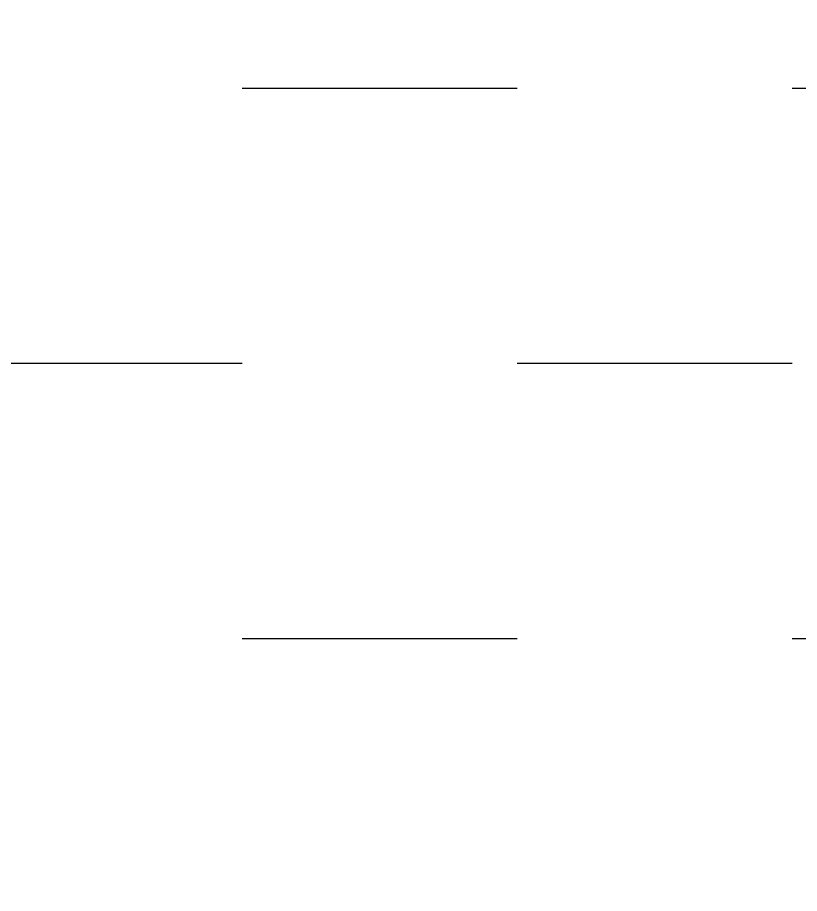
# Model space of a CAD drawing. Header units: metres. Extents: x 283055 to 288721, y 1996634 to 2005194.
# Drawn here: x 287101.1 to 287371.9, y 2001209.6 to 2001512.7 of the extents above; entities that cross this region are included whole.
import ezdxf

# ---------------------------------------------------------------- set-up
doc = ezdxf.new("R2010")
doc.units = ezdxf.units.M
doc.layers.add('ARABIAN SEA', color=141, linetype='Continuous')

# ---------------------------------------------------------------- blocks, each defined once
blk = doc.blocks.new('1651')
at = {"layer": 'ARABIAN SEA'}
h = blk.add_hatch(dxfattribs=at)
h.set_pattern_fill('DASH', color=256, scale=30)
h.paths.add_polyline_path([(286549.2, 2001990.7), (286497.64, 2002035.13), (286406.16, 2002083.91), (286330.66, 2002132.55), (286286.99, 2002164.92), (286171.71, 2002233.9), (286052.86, 2002350.87), (286033.02, 2002367.04), (286021.1, 2002375.14), (285945.6, 2002423.78), (285861.97, 2002456.5), (285858.47, 2002512.49), (285834.99, 2002568.66), (285815.44, 2002616.8), (285807.91, 2002668.83), (285781.15, 2002804.97), (285773.69, 2002864.99), (285769.84, 2002881.02), (285765.95, 2002893.04), (285754.18, 2002917.13), (285719.92, 2003109.3), (285712.29, 2003149.34), (285684.92, 2003217.53), (285661.84, 2003317.66), (285610.74, 2003414.05), (284694.12, 2004597.38), (284646.99, 2004689.73), (284595.5, 2004742.15), (284616.16, 2004817.91), (285070.47, 2005121.64), (285120.15, 2005192.17), (283077.31, 2005192.17), (283055.06, 1996634.14), (288282.59, 1996634.14), (288282.88, 1996745.83), (288184.79, 1996731.92), (288064.51, 1996689.02), (287940.74, 1996702.12), (287844.83, 1996702.97), (287677.46, 1996756.43), (287510.73, 1996881.83), (287502.77, 1996885.89), (287466.84, 1996890.21), (287351.17, 1996915.23), (287271.6, 1996955.91), (287212.37, 1997036.38), (287185.29, 1997136.55), (287153.93, 1997204.78), (287130.41, 1997256.95), (287114.82, 1997301.06), (287103.01, 1997321.15), (287087.17, 1997337.28), (287012.63, 1997493.83), (286989.33, 1997569.98), (287009.99, 1997645.74), (287035.22, 1997785.42), (287047.63, 1997833.27), (287071.75, 1997849.04), (287083.85, 1997860.93), (287196.52, 1997947.86), (287220.64, 1997963.63), (287224.75, 1997975.59), (287293.79, 1998098.88), (287297.89, 1998110.83), (287306.17, 1998142.74), (287315.87, 1998334.51), (287324.15, 1998366.41), (287312.48, 1998402.49), (287310.2, 1998594.37), (287282.54, 1998630.59), (287263.35, 1998718.7), (287260.14, 1998806.67), (287228.99, 1998898.88), (287249.86, 1998998.62), (287314.98, 1999129.94), (287327.25, 1999161.81), (287331.39, 1999177.76), (287347.62, 1999205.6), (287412.99, 1999364.9), (287457.52, 1999428.45), (287505.9, 1999475.99), (287534.16, 1999507.71), (287563.38, 1999647.35), (287583.78, 1999695.13), (287599.88, 1999706.98), (287612.29, 1999754.83), (287693.36, 1999882.02), (287714.05, 1999961.78), (287698.89, 2000053.84), (287679.83, 2000157.94), (287668.45, 2000225.99), (287660.96, 2000282.02), (287614.61, 2000462.3), (287610.83, 2000486.32), (287606.9, 2000494.35), (287523.48, 2000998.72), (287500.61, 2001122.84), (287485.37, 2001206.91), (287392.96, 2001599.45), (287389, 2001603.49), (287341.26, 2001627.89), (287213.95, 2001692.98), (287194.08, 2001705.15), (287078.73, 2001766.14), (287030.84, 2001774.56), (286827.33, 2001808.35), (286815.37, 2001812.46), (286807.38, 2001812.53), (286791.47, 2001820.66), (286648.46, 2001917.87)])
h.paths.add_polyline_path([(283954.97, 2000742.98), (285340.01, 2000730.3), (285342.56, 2001008.32), (283957.51, 2001021)], flags=24)

msp = doc.modelspace()

# ---------------------------------------------------------------- block references
msp.add_blockref('1651', (0, 0))

doc.saveas('drawing.dxf')
